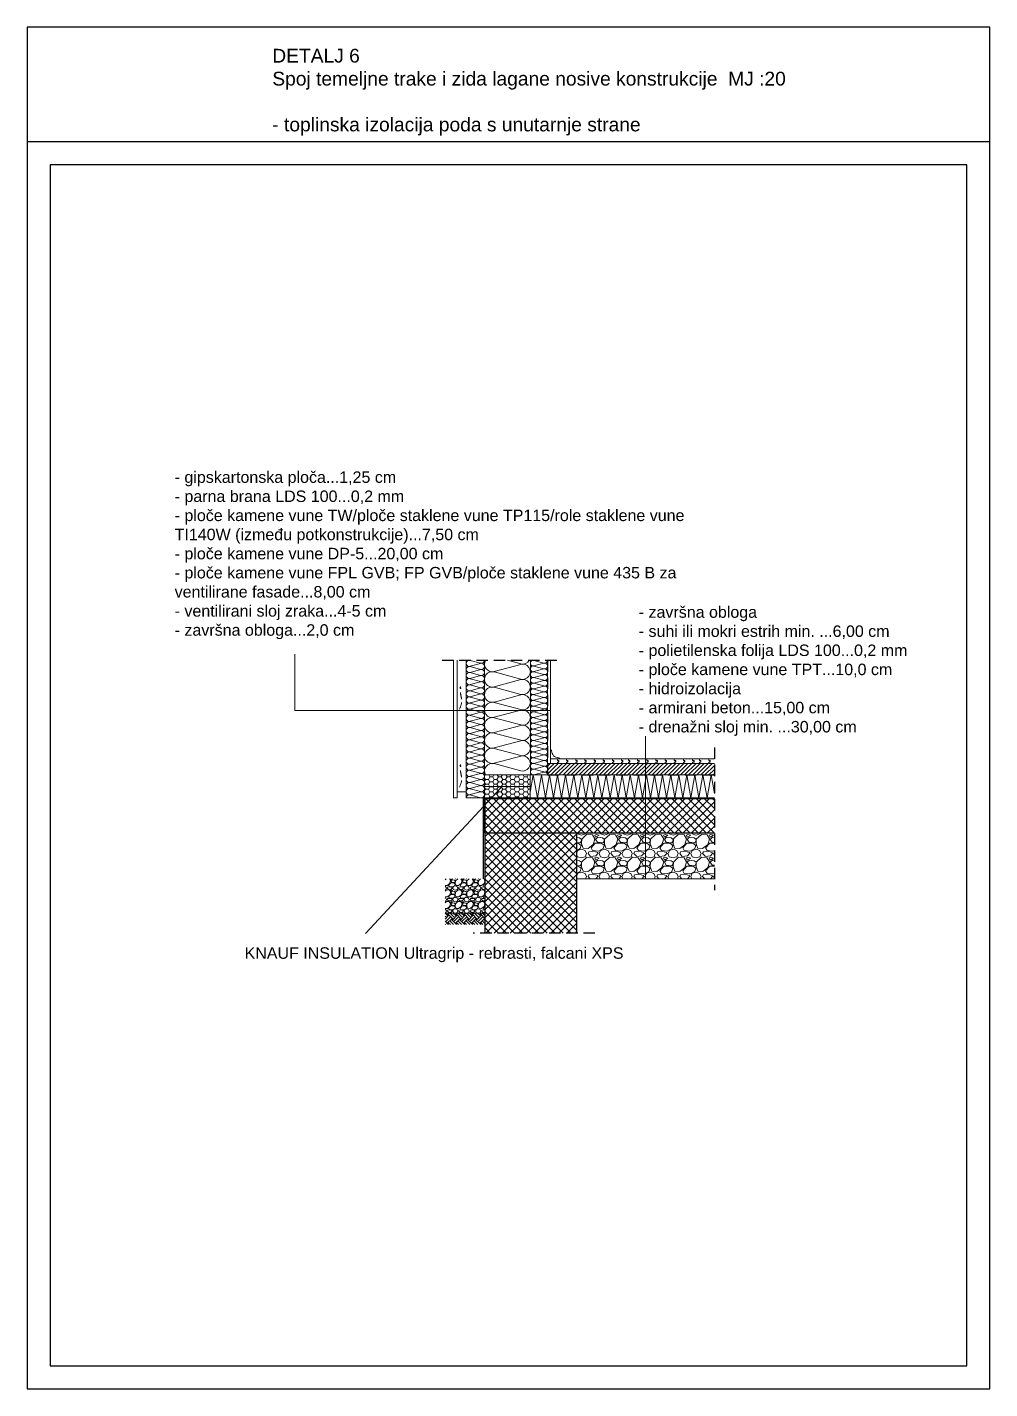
# Model space of a CAD drawing. Header units: inches. Extents: x 2845 to 78208, y 637 to 2211.
# Drawn here: x 4036.7 to 4246.7, y 637.2 to 934.2 of the extents above; entities that cross this region are included whole.
import ezdxf

# ---------------------------------------------------------------- set-up
doc = ezdxf.new("R2010")
doc.units = ezdxf.units.IN
doc.header["$MEASUREMENT"] = 0
doc.linetypes.add('DASHED', pattern=[0.75, 0.5, -0.25])
doc.layers.add('slojevi', color=150, linetype='Continuous')
doc.styles.get("Standard").update_dxf_attribs({"font": 'arial.ttf'})

msp = doc.modelspace()

# ---------------------------------------------------------------- hatches: boundary and pattern name
at = {"lineweight": 0}
h = msp.add_hatch(dxfattribs=at)
h.set_pattern_fill('ANSI31', color=256, scale=5)
h.set_pattern_definition([(45, (3472.56036, 768.89006), (-0.44194174, 0.44194174), [])])
h.paths.add_polyline_path([(4150.2, 773.59), (4150.2, 771.09), (4186.6, 771.09), (4186.6, 773.59)])
at = {"lineweight": 15}
h = msp.add_hatch(dxfattribs=at)
h.set_pattern_fill('HONEY', color=30, scale=5)
h.set_pattern_definition([(0, (802.924, 194.20557), (0.9375, 0.54126588), [0.625, -1.25]), (120, (802.924, 194.20557), (-0.9375, 0.54126588), [0.625, -1.25]), (60, (802.924, 194.20557), (2e-16, 1.082531755), [-1.25, 0.625])])
h.paths.add_polyline_path([(4146.43, 771.09), (4144.45, 771.09), (4136.45, 771.09), (4136.45, 768.59), (4146.43, 768.59)])
h.paths.add_polyline_path([(4146.43, 768.59), (4136.45, 768.59), (4136.45, 765.94, -0.414214), (4136.6, 766.09), (4146.43, 766.09)])
h = msp.add_hatch(color=256)
h.dxf.hatch_style = 1
h.paths.add_polyline_path([(4136.6, 760.94), (4136.45, 760.94), (4136.45, 758.44), (4136.6, 758.44)])
h.paths.add_polyline_path([(4136.6, 765.94), (4136.45, 765.94), (4136.45, 763.44), (4136.6, 763.44)])
h.paths.add_polyline_path([(4141.6, 766.09), (4139.1, 766.09), (4139.1, 765.94), (4141.6, 765.94)])
h.paths.add_polyline_path([(4146.6, 766.09), (4144.1, 766.09), (4144.1, 765.94), (4146.6, 765.94)])
h.paths.add_polyline_path([(4151.6, 766.09), (4149.1, 766.09), (4149.1, 765.94), (4151.6, 765.94)])
h.paths.add_polyline_path([(4156.6, 766.09), (4154.1, 766.09), (4154.1, 765.94), (4156.6, 765.94)])
at = {"lineweight": 0}
h = msp.add_hatch(dxfattribs=at)
h.set_pattern_fill('ANSI37', color=256, scale=10)
h.set_pattern_definition([(45, (3472.5604, 768.89), (-0.8838835, 0.8838835), []), (135, (3472.5604, 768.89), (-0.8838835, -0.8838835), [])])
h.paths.add_polyline_path([(4186.6, 765.94), (4136.6, 765.94), (4136.6, 758.44), (4186.6, 758.44)])
h.paths.add_polyline_path([(4156.6, 758.44), (4136.6, 758.44), (4136.6, 736.6), (4156.6, 736.6)])
h = msp.add_hatch(color=256)
h.dxf.hatch_style = 1
h.paths.add_polyline_path([(4161.6, 766.09), (4159.1, 766.09), (4159.1, 765.94), (4161.6, 765.94)])
h.paths.add_polyline_path([(4166.6, 766.09), (4164.1, 766.09), (4164.1, 765.94), (4166.6, 765.94)])
h.paths.add_polyline_path([(4171.6, 766.09), (4169.1, 766.09), (4169.1, 765.94), (4171.6, 765.94)])
h = msp.add_hatch(color=256)
h.dxf.hatch_style = 1
h.paths.add_polyline_path([(4174.1, 766.09), (4174.1, 765.94), (4176.6, 765.94), (4176.6, 766.09)])
h.paths.add_polyline_path([(4181.6, 765.94), (4181.6, 766.09), (4179.1, 766.09), (4179.1, 765.94)])
h.paths.add_polyline_path([(4184.1, 766.09), (4184.1, 765.94), (4186.6, 765.94), (4186.6, 766.09)])
h = msp.add_hatch(dxfattribs=at)
h.set_pattern_fill('GRAVEL', color=256, scale=5)
h.set_pattern_definition([(228.01279, (3476.16036, 773.89006), (-40, -45), [0.67268, -66.59544]), (184.96974, (3475.71036, 773.39006), (60, 5), [1.15434, -114.279624]), (132.510447, (3474.56036, 773.29006), (50, -55), [0.81394, -80.580163]), (267.27369, (3472.61036, 772.04006), (5, 100), [1.05119, -104.06779]), (292.833654, (3472.56036, 770.99006), (-25, 60), [1.030775, -102.046866]), (357.27369, (3472.96036, 770.04006), (-100, 5), [1.05119, -104.06779]), (37.69424, (3474.01036, 769.99006), (-65, -50), [1.390145, -137.624243]), (72.255328, (3475.11036, 770.84006), (35, 110), [1.31244, -129.931607]), (121.429566, (3475.51036, 772.09006), (-40, 65), [1.05475, -104.420366]), (175.23636, (3474.96036, 772.99006), (55, -5), [1.20416, -59.003813]), (222.397438, (3473.76036, 773.09006), (-60, -55), [1.55724, -154.166875]), (138.814075, (3477.56036, 771.99006), (-35, 30), [0.531505, -52.619224]), (171.469234, (3477.16036, 772.34006), (65, -10), [1.011185, -100.107557]), (225, (3476.1604, 772.49), (-6e-16, -5), [0.707105, -6.363963]), (203.19859, (3475.81036, 773.09006), (25, 10), [0.38079, -37.698076]), (291.80141, (3475.4604, 772.9401), (-5, 15), [0.538515, -26.38731]), (30.96376, (3475.6604, 772.4401), (15, 10), [0.874645, -28.280114]), (161.56505, (3476.4104, 772.89), (10, -5), [0.632455, -15.178933]), (16.38954, (3472.56036, 772.94006), (50, 15), [0.886, -87.714226]), (70.346176, (3473.41036, 773.19006), (-20, -55), [0.743305, -73.58704]), (293.19859, (3476.41036, 773.89006), (-10, 25), [0.761575, -37.31729]), (343.61046, (3476.71036, 773.19006), (-50, 15), [0.886, -87.714226]), (339.443955, (3472.56036, 769.84006), (-25, 10), [0.8544, -41.86562]), (294.77514, (3473.36036, 769.54006), (-25, 55), [0.71589, -70.873215]), (66.80141, (3476.46036, 768.89006), (10, 25), [0.761575, -37.31729]), (17.354025, (3476.76036, 769.59006), (-65, -20), [0.838155, -82.977118]), (69.443955, (3474.01036, 768.89006), (-10, -25), [0.4272, -42.29282]), (101.30993, (3476.1604, 768.8901), (-5, 20), [0.25495, -25.240148]), (165.96376, (3476.1104, 769.14), (15, -5), [1.030775, -19.584753]), (186.009006, (3475.11036, 769.39006), (50, 5), [0.95525, -94.569616]), (303.69007, (3475.6604, 771.99), (-5, 10), [0.72111, -17.306646]), (353.157227, (3476.06036, 771.39006), (85, -10), [1.25897, -124.637813]), (60.945396, (3477.31036, 771.24006), (-20, -35), [0.51478, -50.96337]), (90, (3477.5604, 771.69), (-5, 5), [0.3, -4.7]), (120.25644, (3475.01036, 769.54006), (20, -35), [0.69462, -68.7676]), (48.01279, (3474.66036, 770.14006), (40, 45), [1.34536, -65.92276]), (0, (3475.5604, 771.14), (5, 5), [1.3, -3.7]), (325.304846, (3476.86036, 771.14006), (50, -35), [0.79057, -78.26637]), (254.0546, (3477.51036, 770.69006), (-5, -20), [0.72801, -35.67254]), (207.645975, (3477.31036, 769.99006), (-95, -50), [1.185325, -117.34737]), (175.42608, (3476.26036, 769.44006), (-65, 5), [1.253995, -124.145367])])
h.paths.add_polyline_path([(4156.6, 758.44), (4156.6, 748.44), (4186.6, 748.44), (4186.6, 758.44)])
h = msp.add_hatch(dxfattribs=at)
h.set_pattern_fill('GRAVEL', color=256, scale=2.5)
h.set_pattern_definition([(228.012788, (3474.36036, 771.39006), (-20, -22.5), [0.33634, -33.29772]), (184.96974, (3474.13536, 771.14006), (30, 2.5), [0.57717, -57.139812]), (132.510447, (3473.56036, 771.09006), (25, -27.5), [0.40697, -40.2900815]), (267.27369, (3472.58536, 770.46506), (2.5, 50), [0.525595, -52.033895]), (292.833654, (3472.56036, 769.94006), (-12.5, 30), [0.5153875, -51.023433]), (357.27369, (3472.76036, 769.46506), (-50, 2.5), [0.525595, -52.033895]), (37.69424, (3473.28536, 769.44006), (-32.5, -25), [0.6950725, -68.812121]), (72.255328, (3473.83536, 769.86506), (17.5, 55), [0.65622, -64.965804]), (121.429566, (3474.03536, 770.49006), (-20, 32.5), [0.527375, -52.210183]), (175.23636, (3473.76036, 770.94006), (27.5, -2.5), [0.60208, -29.501906]), (222.397438, (3473.16036, 770.99006), (-30, -27.5), [0.77862, -77.0834375]), (138.814075, (3475.06036, 770.44006), (-17.5, 15), [0.2657525, -26.309612]), (171.469234, (3474.86036, 770.61506), (32.5, -5), [0.5055925, -50.0537785]), (225, (3474.3604, 770.69), (-3e-16, -2.5), [0.3535525, -3.181981]), (203.19859, (3474.18536, 770.99006), (12.5, 5), [0.190395, -18.849038]), (291.80141, (3474.01036, 770.91506), (-2.5, 7.5), [0.2692575, -13.1936545]), (30.96376, (3474.11036, 770.66506), (7.5, 5), [0.4373225, -14.140057]), (161.56505, (3474.4854, 770.89006), (5, -2.5), [0.3162275, -7.589467]), (16.38954, (3472.56036, 770.91506), (25, 7.5), [0.443, -43.857113]), (70.346176, (3472.98536, 771.04006), (-10, -27.5), [0.3716525, -36.793519]), (293.19859, (3474.48536, 771.39006), (-5, 12.5), [0.3807875, -18.658645]), (343.61046, (3474.63536, 771.04006), (-25, 7.5), [0.443, -43.857113]), (339.443955, (3472.56036, 769.36506), (-12.5, 5), [0.4272, -20.932809]), (294.77514, (3472.96036, 769.21506), (-12.5, 27.5), [0.357945, -35.436608]), (66.80141, (3474.51036, 768.89006), (5, 12.5), [0.3807875, -18.658645]), (17.354025, (3474.66036, 769.24006), (-32.5, -10), [0.4190775, -41.488559]), (69.443955, (3473.28536, 768.89006), (-5, -12.5), [0.2136, -21.146409]), (101.30993, (3474.36036, 768.89006), (-2.5, 10), [0.127475, -12.620074]), (165.96376, (3474.33536, 769.01506), (7.5, -2.5), [0.5153875, -9.792377]), (186.009006, (3473.83536, 769.14006), (25, 2.5), [0.477625, -47.284808]), (303.69007, (3474.11036, 770.44006), (-2.5, 5), [0.360555, -8.653323]), (353.157227, (3474.31036, 770.14006), (42.5, -5), [0.629485, -62.3189066]), (60.945396, (3474.93536, 770.06506), (-10, -17.5), [0.25739, -25.481685]), (90, (3475.0604, 770.29), (-2.5, 2.5), [0.15, -2.35]), (120.256437, (3473.78536, 769.21506), (10, -17.5), [0.34731, -34.3838]), (48.012788, (3473.61036, 769.51506), (20, 22.5), [0.67268, -32.96138]), (0, (3474.0604, 770.015), (2.5, 2.5), [0.65, -1.85]), (325.304846, (3474.71036, 770.01506), (25, -17.5), [0.395285, -39.133186]), (254.054604, (3475.03536, 769.79006), (-2.5, -10), [0.364005, -17.83627]), (207.645975, (3474.93536, 769.44006), (-47.5, -25), [0.5926625, -58.6736855]), (175.426079, (3474.41036, 769.16506), (-32.5, 2.5), [0.6269975, -62.0726835])])
h.paths.add_polyline_path([(4136.6, 748.44), (4127.84, 748.44), (4127.84, 740.94), (4136.6, 740.94)])
h = msp.add_hatch(dxfattribs=at)
h.set_pattern_fill('EARTH', color=256, scale=5, angle=45)
h.set_pattern_definition([(45, (3472.5604, 768.89), (1e-16, 1.767767), [1.25, -1.25]), (45, (3472.2289, 769.2215), (1e-16, 1.767767), [1.25, -1.25]), (45, (3471.8975, 769.553), (1e-16, 1.767767), [1.25, -1.25]), (135, (3471.8975, 769.774), (-1.767767, 2e-16), [1.25, -1.25]), (135, (3472.2289, 770.1054), (-1.767767, 2e-16), [1.25, -1.25]), (135, (3472.5604, 770.4369), (-1.767767, 2e-16), [1.25, -1.25])])
h.paths.add_polyline_path([(4136.6, 740.94), (4127.84, 740.94), (4127.84, 738.44), (4136.6, 738.44)])

# ---------------------------------------------------------------- linework, layer by layer
for p, q in [((4036.69, 934.18), (4036.69, 637.18)), ((4246.69, 934.18), (4036.69, 934.18)), ((4246.69, 637.18), (4246.69, 934.18)), ((4246.69, 909.18), (4036.69, 909.18)), ((4041.69, 904.18), (4041.69, 642.18)), ((4241.69, 904.18), (4041.69, 904.18)), ((4241.69, 642.18), (4241.69, 904.18)), ((4136.45, 765.94), (4136.6, 765.94)), ((4136.45, 763.44), (4136.6, 763.44)), ((4139.1, 765.94), (4139.1, 766.09)), ((4141.6, 765.94), (4141.6, 766.09)), ((4144.1, 765.94), (4144.1, 766.09)), ((4146.6, 765.94), (4146.6, 766.09)), ((4149.1, 765.94), (4149.1, 766.09)), ((4151.6, 765.94), (4151.6, 766.09)), ((4154.1, 765.94), (4154.1, 766.09)), ((4156.6, 765.94), (4156.6, 766.09)), ((4159.1, 765.94), (4159.1, 766.09)), ((4161.6, 765.94), (4161.6, 766.09)), ((4164.1, 765.94), (4164.1, 766.09)), ((4166.6, 765.94), (4166.6, 766.09)), ((4169.1, 765.94), (4169.1, 766.09)), ((4171.6, 765.94), (4171.6, 766.09)), ((4174.1, 765.94), (4174.1, 766.09)), ((4176.6, 765.94), (4176.6, 766.09)), ((4179.1, 765.94), (4179.1, 766.09)), ((4181.6, 765.94), (4181.6, 766.09)), ((4184.1, 765.94), (4184.1, 766.09)), ((4136.45, 760.94), (4136.6, 760.94)), ((4041.69, 642.18), (4241.69, 642.18)), ((4036.69, 637.18), (4246.69, 637.18))]:
    msp.add_line(p, q)
for p, q in [((4095.05, 785.13), (4095.05, 797.4)), ((4129.7, 766.09), (4129.7, 796.09)), ((4130.45, 766.09), (4130.45, 796.09)), ((4132.45, 766.09), (4132.45, 796.09)), ((4150.2, 771.09), (4150.2, 796.09)), ((4150.83, 773.59), (4150.83, 796.09)), ((4131.24, 790.39), (4131.09, 789.98)), ((4131.24, 790.39), (4131.31, 789.95)), ((4150.83, 785.13), (4095.05, 785.13)), ((4171.6, 748.44), (4171.6, 779.52)), ((4131.24, 773.38), (4131.09, 772.97)), ((4131.24, 773.38), (4131.31, 772.95)), ((4150.2, 773.59), (4186.6, 773.59)), ((4150.83, 774.59), (4166.34, 774.59)), ((4150.83, 773.59), (4150.83, 774.59)), ((4152.34, 774.59), (4152.34, 774.24)), ((4152.34, 774.24), (4152.64, 774.24)), ((4152.34, 773.89), (4152.34, 773.59)), ((4152.34, 773.89), (4152.64, 773.89)), ((4152.59, 773.89), (4152.59, 774.24)), ((4152.64, 773.89), (4152.64, 774.24)), ((4154.34, 774.59), (4154.34, 774.24)), ((4154.34, 774.24), (4154.64, 774.24)), ((4154.34, 773.89), (4154.64, 773.89)), ((4154.34, 773.89), (4154.34, 773.59)), ((4154.59, 773.89), (4154.59, 774.24)), ((4154.64, 773.89), (4154.64, 774.24)), ((4156.34, 774.59), (4156.34, 774.24)), ((4156.34, 774.24), (4156.64, 774.24)), ((4156.34, 773.89), (4156.64, 773.89)), ((4156.34, 773.89), (4156.34, 773.59)), ((4156.59, 773.89), (4156.59, 774.24)), ((4156.64, 773.89), (4156.64, 774.24)), ((4158.34, 774.59), (4158.34, 774.24)), ((4158.34, 774.24), (4158.64, 774.24)), ((4158.34, 773.89), (4158.34, 773.59)), ((4158.34, 773.89), (4158.64, 773.89)), ((4158.59, 773.89), (4158.59, 774.24)), ((4158.64, 773.89), (4158.64, 774.24)), ((4160.34, 774.59), (4160.34, 774.24)), ((4160.34, 774.24), (4160.64, 774.24)), ((4160.34, 773.89), (4160.64, 773.89)), ((4160.34, 773.89), (4160.34, 773.59)), ((4160.59, 773.89), (4160.59, 774.24)), ((4160.64, 773.89), (4160.64, 774.24)), ((4162.34, 774.59), (4162.34, 774.24)), ((4162.34, 774.24), (4162.64, 774.24)), ((4162.34, 773.89), (4162.34, 773.59)), ((4162.34, 773.89), (4162.64, 773.89)), ((4162.59, 773.89), (4162.59, 774.24)), ((4162.64, 773.89), (4162.64, 774.24)), ((4164.34, 774.59), (4164.34, 774.24)), ((4164.34, 774.24), (4164.64, 774.24)), ((4164.34, 773.89), (4164.34, 773.59)), ((4164.34, 773.89), (4164.64, 773.89)), ((4164.59, 773.89), (4164.59, 774.24)), ((4164.64, 773.89), (4164.64, 774.24)), ((4166.34, 774.59), (4166.34, 774.24)), ((4166.34, 774.59), (4181.86, 774.59)), ((4166.34, 774.24), (4166.64, 774.24)), ((4166.34, 773.89), (4166.64, 773.89)), ((4166.34, 773.89), (4166.34, 773.59)), ((4166.59, 773.89), (4166.59, 774.24)), ((4166.64, 773.89), (4166.64, 774.24)), ((4167.86, 774.59), (4167.86, 774.24)), ((4167.86, 774.24), (4168.16, 774.24)), ((4167.86, 773.89), (4167.86, 773.59)), ((4167.86, 773.89), (4168.16, 773.89)), ((4168.11, 773.89), (4168.11, 774.24)), ((4168.16, 773.89), (4168.16, 774.24)), ((4169.86, 774.59), (4169.86, 774.24)), ((4169.86, 774.24), (4170.16, 774.24)), ((4169.86, 773.89), (4170.16, 773.89)), ((4169.86, 773.89), (4169.86, 773.59)), ((4170.11, 773.89), (4170.11, 774.24)), ((4170.16, 773.89), (4170.16, 774.24)), ((4171.86, 774.59), (4171.86, 774.24)), ((4171.86, 774.24), (4172.16, 774.24)), ((4171.86, 773.89), (4172.16, 773.89)), ((4171.86, 773.89), (4171.86, 773.59)), ((4172.11, 773.89), (4172.11, 774.24)), ((4172.16, 773.89), (4172.16, 774.24)), ((4173.86, 774.59), (4173.86, 774.24)), ((4173.86, 774.24), (4174.16, 774.24)), ((4173.86, 773.89), (4173.86, 773.59)), ((4173.86, 773.89), (4174.16, 773.89)), ((4174.11, 773.89), (4174.11, 774.24)), ((4174.16, 773.89), (4174.16, 774.24)), ((4175.86, 774.59), (4175.86, 774.24)), ((4175.86, 774.24), (4176.16, 774.24)), ((4175.86, 773.89), (4176.16, 773.89)), ((4175.86, 773.89), (4175.86, 773.59)), ((4176.11, 773.89), (4176.11, 774.24)), ((4176.16, 773.89), (4176.16, 774.24)), ((4177.86, 774.59), (4177.86, 774.24)), ((4177.86, 774.24), (4178.16, 774.24)), ((4177.86, 773.89), (4177.86, 773.59)), ((4177.86, 773.89), (4178.16, 773.89)), ((4178.11, 773.89), (4178.11, 774.24)), ((4178.16, 773.89), (4178.16, 774.24)), ((4179.86, 774.59), (4179.86, 774.24)), ((4179.86, 774.24), (4180.16, 774.24)), ((4179.86, 773.89), (4179.86, 773.59)), ((4179.86, 773.89), (4180.16, 773.89)), ((4180.11, 773.89), (4180.11, 774.24)), ((4180.16, 773.89), (4180.16, 774.24)), ((4181.86, 774.59), (4181.86, 774.24)), ((4181.86, 774.59), (4186.6, 774.59)), ((4181.86, 774.24), (4182.16, 774.24)), ((4181.86, 773.89), (4182.16, 773.89)), ((4181.86, 773.89), (4181.86, 773.59)), ((4182.11, 773.89), (4182.11, 774.24)), ((4182.16, 773.89), (4182.16, 774.24)), ((4183.38, 774.59), (4183.38, 774.24)), ((4183.38, 774.24), (4183.68, 774.24)), ((4183.38, 773.89), (4183.38, 773.59)), ((4183.38, 773.89), (4183.68, 773.89)), ((4183.63, 773.89), (4183.63, 774.24)), ((4183.68, 773.89), (4183.68, 774.24)), ((4185.38, 774.59), (4185.38, 774.24)), ((4185.38, 774.24), (4185.68, 774.24)), ((4185.38, 773.89), (4185.68, 773.89)), ((4185.38, 773.89), (4185.38, 773.59)), ((4185.63, 773.89), (4185.63, 774.24)), ((4185.68, 773.89), (4185.68, 774.24)), ((4136.45, 765.94), (4136.45, 771.09)), ((4146.45, 771.09), (4136.45, 771.09)), ((4146.43, 766.09), (4146.43, 771.09)), ((4146.45, 771.09), (4186.6, 771.09)), ((4140.09, 768.34), (4110.46, 736.46)), ((4129.7, 766.09), (4130.45, 766.09)), ((4132.45, 766.09), (4136.45, 766.09)), ((4136.45, 758.44), (4136.45, 765.94)), ((4136.6, 766.09), (4186.6, 766.09)), ((4156.6, 748.44), (4186.6, 748.44)), ((4136.6, 740.94), (4127.84, 740.94))]:
    msp.add_line(p, q, dxfattribs=at)
at = {"linetype": 'DASHED', "ltscale": 5}
for p, q in [((4127.2, 796.09), (4153.33, 796.09)), ((4186.6, 777.09), (4186.6, 745.94)), ((4160.53, 736.6), (4134.01, 736.6))]:
    msp.add_line(p, q, dxfattribs=at)
at = {"color": 94, "lineweight": 15}
for p, q in [((4133.29, 796.07), (4135.61, 795.45)), ((4141.45, 796.09), (4144.35, 795.32)), ((4147.24, 796.07), (4149.41, 795.49)), ((4135.61, 795.4), (4133.29, 794.78)), ((4133.29, 794.74), (4135.61, 794.11)), ((4135.61, 794.07), (4133.29, 793.45)), ((4133.29, 793.4), (4135.61, 792.78)), ((4144.35, 795.2), (4138.55, 793.65)), ((4138.55, 793.54), (4144.35, 791.98)), ((4149.41, 795.45), (4147.24, 794.86)), ((4147.24, 794.82), (4149.41, 794.24)), ((4149.41, 794.2), (4147.24, 793.61)), ((4147.24, 793.57), (4149.41, 792.99)), ((4135.61, 792.74), (4133.29, 792.11)), ((4133.29, 792.07), (4135.61, 791.45)), ((4135.61, 791.4), (4133.29, 790.78)), ((4133.29, 790.74), (4135.61, 790.11)), ((4135.61, 790.07), (4133.29, 789.45)), ((4144.35, 791.87), (4138.55, 790.32)), ((4138.55, 790.2), (4144.35, 788.65)), ((4149.41, 792.95), (4147.24, 792.36)), ((4147.24, 792.32), (4149.41, 791.74)), ((4149.41, 791.7), (4147.24, 791.11)), ((4147.24, 791.07), (4149.41, 790.49)), ((4149.41, 790.45), (4147.24, 789.86)), ((4133.29, 789.4), (4135.61, 788.78)), ((4135.61, 788.74), (4133.29, 788.11)), ((4133.29, 788.07), (4135.61, 787.45)), ((4135.61, 787.4), (4133.29, 786.78)), ((4144.35, 788.54), (4138.55, 786.98)), ((4147.24, 789.82), (4149.41, 789.24)), ((4149.41, 789.2), (4147.24, 788.61)), ((4147.24, 788.57), (4149.41, 787.99)), ((4149.41, 787.95), (4147.24, 787.36)), ((4147.24, 787.32), (4149.41, 786.74)), ((4133.29, 786.74), (4135.61, 786.11)), ((4135.61, 786.07), (4133.29, 785.45)), ((4133.29, 785.4), (4135.61, 784.78)), ((4135.61, 784.74), (4133.29, 784.11)), ((4138.55, 786.87), (4144.35, 785.32)), ((4138.55, 783.65), (4144.35, 785.2)), ((4149.41, 786.7), (4147.24, 786.11)), ((4147.24, 786.07), (4149.41, 785.49)), ((4149.41, 785.45), (4147.24, 784.86)), ((4147.24, 784.82), (4149.41, 784.24)), ((4149.41, 784.2), (4147.24, 783.61)), ((4133.29, 784.07), (4135.61, 783.45)), ((4135.61, 783.4), (4133.29, 782.78)), ((4133.29, 782.74), (4135.61, 782.11)), ((4135.61, 782.07), (4133.29, 781.45)), ((4133.29, 781.4), (4135.61, 780.78)), ((4138.55, 783.54), (4144.35, 781.98)), ((4144.35, 781.87), (4138.55, 780.32)), ((4147.24, 783.57), (4149.41, 782.99)), ((4149.41, 782.95), (4147.24, 782.36)), ((4147.24, 782.32), (4149.41, 781.74)), ((4149.41, 781.7), (4147.24, 781.11)), ((4135.61, 780.74), (4133.29, 780.11)), ((4133.29, 780.07), (4135.61, 779.45)), ((4135.61, 779.4), (4133.29, 778.78)), ((4133.29, 778.74), (4135.61, 778.11)), ((4138.55, 780.2), (4144.35, 778.65)), ((4144.35, 778.54), (4138.55, 776.98)), ((4147.24, 781.07), (4149.41, 780.49)), ((4149.41, 780.45), (4147.24, 779.86)), ((4147.24, 779.82), (4149.41, 779.24)), ((4149.41, 779.2), (4147.24, 778.61)), ((4147.24, 778.57), (4149.41, 777.99)), ((4135.61, 778.07), (4133.29, 777.45)), ((4133.29, 777.4), (4135.61, 776.78)), ((4135.61, 776.74), (4133.29, 776.11)), ((4133.29, 776.07), (4135.61, 775.45)), ((4135.61, 775.4), (4133.29, 774.78)), ((4138.55, 776.87), (4144.35, 775.32)), ((4138.55, 773.65), (4144.35, 775.2)), ((4149.41, 777.95), (4147.24, 777.36)), ((4147.24, 777.32), (4149.41, 776.74)), ((4149.41, 776.7), (4147.24, 776.11)), ((4147.24, 776.07), (4149.41, 775.49)), ((4149.41, 775.45), (4147.24, 774.86)), ((4133.29, 774.74), (4135.61, 774.11)), ((4135.61, 774.07), (4133.29, 773.45)), ((4133.29, 773.4), (4135.61, 772.78)), ((4135.61, 772.74), (4133.29, 772.11)), ((4138.55, 773.54), (4144.35, 771.98)), ((4147.24, 774.82), (4149.41, 774.24)), ((4149.41, 774.2), (4147.24, 773.61)), ((4147.24, 773.57), (4149.41, 772.99)), ((4149.41, 772.95), (4147.24, 772.36)), ((4147.24, 772.32), (4149.41, 771.74)), ((4133.29, 772.07), (4135.61, 771.45)), ((4135.61, 771.4), (4133.29, 770.78)), ((4133.29, 770.74), (4135.61, 770.11)), ((4135.61, 770.07), (4133.29, 769.45)), ((4133.29, 769.4), (4135.61, 768.78)), ((4146.43, 767.34), (4147.1, 771.09)), ((4147.1, 771.09), (4147.98, 766.09)), ((4149.41, 771.7), (4147.24, 771.11)), ((4147.98, 766.09), (4148.86, 771.09)), ((4148.86, 771.09), (4149.74, 766.09)), ((4149.74, 766.09), (4150.62, 771.09)), ((4150.62, 771.09), (4151.5, 766.09)), ((4151.5, 766.09), (4152.39, 771.09)), ((4152.39, 771.09), (4153.27, 766.09)), ((4153.27, 766.09), (4154.15, 771.09)), ((4154.15, 771.09), (4155.03, 766.09)), ((4155.03, 766.09), (4155.91, 771.09)), ((4155.91, 771.09), (4156.79, 766.09)), ((4156.79, 766.09), (4157.68, 771.09)), ((4157.68, 771.09), (4158.56, 766.09)), ((4158.56, 766.09), (4159.44, 771.09)), ((4159.44, 771.09), (4160.32, 766.09)), ((4160.32, 766.09), (4161.2, 771.09)), ((4161.2, 771.09), (4162.08, 766.09)), ((4162.08, 766.09), (4162.97, 771.09)), ((4162.97, 771.09), (4163.85, 766.09)), ((4163.85, 766.09), (4164.73, 771.09)), ((4164.73, 771.09), (4165.61, 766.09)), ((4165.61, 766.09), (4166.49, 771.09)), ((4166.49, 771.09), (4167.37, 766.09)), ((4167.37, 766.09), (4168.26, 771.09)), ((4168.26, 771.09), (4169.14, 766.09)), ((4169.14, 766.09), (4170.02, 771.09)), ((4170.02, 771.09), (4170.9, 766.09)), ((4170.9, 766.09), (4171.78, 771.09)), ((4171.78, 771.09), (4172.66, 766.09)), ((4172.66, 766.09), (4173.55, 771.09)), ((4173.55, 771.09), (4174.43, 766.09)), ((4174.43, 766.09), (4175.31, 771.09)), ((4175.31, 771.09), (4176.19, 766.09)), ((4176.19, 766.09), (4177.07, 771.09)), ((4177.07, 771.09), (4177.95, 766.09)), ((4177.95, 766.09), (4178.83, 771.09)), ((4178.83, 771.09), (4179.72, 766.09)), ((4179.72, 766.09), (4180.6, 771.09)), ((4180.6, 771.09), (4181.48, 766.09)), ((4181.48, 766.09), (4182.36, 771.09)), ((4182.36, 771.09), (4183.24, 766.09)), ((4183.24, 766.09), (4184.12, 771.09)), ((4184.12, 771.09), (4185.01, 766.09)), ((4185.01, 766.09), (4185.89, 771.09)), ((4185.89, 771.09), (4186.6, 767.05)), ((4135.61, 768.74), (4133.29, 768.11)), ((4133.29, 768.07), (4135.61, 767.45)), ((4135.61, 767.4), (4133.29, 766.78)), ((4133.29, 766.74), (4135.61, 766.11))]:
    msp.add_line(p, q, dxfattribs=at)
at = {"lineweight": 15}
for p, q in [((4136.45, 771.09), (4136.45, 796.09)), ((4146.45, 771.09), (4146.45, 796.09))]:
    msp.add_line(p, q, dxfattribs=at)
at = {"lineweight": 15, "ltscale": 5}
msp.add_line((4132.45, 767.43), (4130.45, 767.43), dxfattribs=at)
at = {"color": 30, "lineweight": 0}
msp.add_line((4136.45, 768.59), (4146.43, 768.59), dxfattribs=at)
at = {"lineweight": 30}
for p, q in [((4136.6, 736.6), (4136.6, 765.94)), ((4136.6, 765.94), (4186.6, 765.94)), ((4136.45, 758.44), (4186.6, 758.44)), ((4156.6, 736.6), (4156.6, 758.44))]:
    msp.add_line(p, q, dxfattribs=at)
at = {"linetype": 'DASHED', "lineweight": 30, "ltscale": 5}
msp.add_lwpolyline([(4150.2, 796.09), (4150.2, 771.09), (4186.6, 771.09)], dxfattribs=at)
at = {"lineweight": 0}
msp.add_lwpolyline([(4150.83, 776.59, -0.414214), (4151.08, 776.34, 0.414214), (4152.58, 774.84, -0.414214), (4152.83, 774.59), (4150.83, 774.59)], format="xyb", close=True, dxfattribs=at)
at = {"lineweight": 30}
msp.add_lwpolyline([(4136.2, 748.44), (4136.2, 765.94), (4136.45, 766.09), (4136.45, 766.59)], dxfattribs=at)
at = {"color": 94, "lineweight": 15}
for centre, radius, start, end in [((4133.12, 795.43), 0.667, 75.0191, 284.9809), ((4135.78, 796.09), 0.667, 255.0191, 0), ((4138.12, 795.26), 1.67, 150, 284.9809), ((4144.78, 796.93), 1.67, 255.0191, 330), ((4147.08, 795.47), 0.625, 75.0191, 284.9809), ((4149.58, 796.09), 0.625, 255.0191, 0), ((4133.12, 794.09), 0.667, 75.0191, 284.9809), ((4133.12, 792.76), 0.667, 75.0191, 284.9809), ((4135.78, 794.76), 0.667, 255.0191, 104.9809), ((4135.78, 793.43), 0.667, 255.0191, 104.9809), ((4138.12, 791.93), 1.67, 75.0191, 284.9809), ((4144.78, 793.59), 1.67, 255.0191, 104.9809), ((4147.08, 794.22), 0.625, 75.0191, 284.9809), ((4147.08, 792.97), 0.625, 75.0191, 284.9809), ((4149.58, 794.84), 0.625, 255.0191, 104.9809), ((4149.58, 793.59), 0.625, 255.0191, 104.9809), ((4133.12, 791.43), 0.667, 75.0191, 284.9809), ((4133.12, 790.09), 0.667, 75.0191, 284.9809), ((4135.78, 792.09), 0.667, 255.0191, 104.9809), ((4135.78, 790.76), 0.667, 255.0191, 104.9809), ((4135.78, 789.43), 0.667, 255.0191, 104.9809), ((4138.12, 788.59), 1.67, 75.0191, 284.9809), ((4144.78, 790.26), 1.67, 255.0191, 104.9809), ((4147.08, 791.72), 0.625, 75.0191, 284.9809), ((4147.08, 790.47), 0.625, 75.0191, 284.9809), ((4149.58, 792.34), 0.625, 255.0191, 104.9809), ((4149.58, 791.09), 0.625, 255.0191, 104.9809), ((4149.58, 789.84), 0.625, 255.0191, 104.9809), ((4133.12, 788.76), 0.667, 75.0191, 284.9809), ((4133.12, 787.43), 0.667, 75.0191, 284.9809), ((4135.78, 788.09), 0.667, 255.0191, 104.9809), ((4135.78, 786.76), 0.667, 255.0191, 104.9809), ((4144.78, 786.93), 1.67, 255.0191, 104.9809), ((4147.08, 789.22), 0.625, 75.0191, 284.9809), ((4147.08, 787.97), 0.625, 75.0191, 284.9809), ((4147.08, 786.72), 0.625, 75.0191, 284.9809), ((4149.58, 788.59), 0.625, 255.0191, 104.9809), ((4149.58, 787.34), 0.625, 255.0191, 104.9809), ((4133.12, 786.09), 0.667, 75.0191, 284.9809), ((4133.12, 784.76), 0.667, 75.0191, 284.9809), ((4133.12, 783.43), 0.667, 75.0191, 284.9809), ((4135.78, 785.43), 0.667, 255.0191, 104.9809), ((4135.78, 784.09), 0.667, 255.0191, 104.9809), ((4138.12, 785.26), 1.67, 75.0191, 284.9809), ((4144.78, 783.59), 1.67, 255.0191, 104.9809), ((4147.08, 785.47), 0.625, 75.0191, 284.9809), ((4147.08, 784.22), 0.625, 75.0191, 284.9809), ((4149.58, 786.09), 0.625, 255.0191, 104.9809), ((4149.58, 784.84), 0.625, 255.0191, 104.9809), ((4149.58, 783.59), 0.625, 255.0191, 104.9809), ((4133.12, 782.09), 0.667, 75.0191, 284.9809), ((4133.12, 780.76), 0.667, 75.0191, 284.9809), ((4135.78, 782.76), 0.667, 255.0191, 104.9809), ((4135.78, 781.43), 0.667, 255.0191, 104.9809), ((4138.12, 781.93), 1.67, 75.0191, 284.9809), ((4144.78, 780.26), 1.67, 255.0191, 104.9809), ((4147.08, 782.97), 0.625, 75.0191, 284.9809), ((4147.08, 781.72), 0.625, 75.0191, 284.9809), ((4149.58, 782.34), 0.625, 255.0191, 104.9809), ((4149.58, 781.09), 0.625, 255.0191, 104.9809), ((4133.12, 779.43), 0.667, 75.0191, 284.9809), ((4133.12, 778.09), 0.667, 75.0191, 284.9809), ((4135.78, 780.09), 0.667, 255.0191, 104.9809), ((4135.78, 778.76), 0.667, 255.0191, 104.9809), ((4138.12, 778.59), 1.67, 75.0191, 284.9809), ((4144.78, 776.93), 1.67, 255.0191, 104.9809), ((4147.08, 780.47), 0.625, 75.0191, 284.9809), ((4147.08, 779.22), 0.625, 75.0191, 284.9809), ((4147.08, 777.97), 0.625, 75.0191, 284.9809), ((4149.58, 779.84), 0.625, 255.0191, 104.9809), ((4149.58, 778.59), 0.625, 255.0191, 104.9809), ((4133.12, 776.76), 0.667, 75.0191, 284.9809), ((4133.12, 775.43), 0.667, 75.0191, 284.9809), ((4135.78, 777.43), 0.667, 255.0191, 104.9809), ((4135.78, 776.09), 0.667, 255.0191, 104.9809), ((4135.78, 774.76), 0.667, 255.0191, 104.9809), ((4138.12, 775.26), 1.67, 75.0191, 284.9809), ((4144.78, 773.59), 1.67, 255.0191, 104.9809), ((4147.08, 776.72), 0.625, 75.0191, 284.9809), ((4147.08, 775.47), 0.625, 75.0191, 284.9809), ((4149.58, 777.34), 0.625, 255.0191, 104.9809), ((4149.58, 776.09), 0.625, 255.0191, 104.9809), ((4149.58, 774.84), 0.625, 255.0191, 104.9809), ((4133.12, 774.09), 0.667, 75.0191, 284.9809), ((4133.12, 772.76), 0.667, 75.0191, 284.9809), ((4135.78, 773.43), 0.667, 255.0191, 104.9809), ((4135.78, 772.09), 0.667, 255.0191, 104.9809), ((4138.12, 771.93), 1.67, 75.0191, 210), ((4147.08, 774.22), 0.625, 75.0191, 284.9809), ((4147.08, 772.97), 0.625, 75.0191, 284.9809), ((4147.08, 771.72), 0.625, 75.0191, 284.9809), ((4149.58, 773.59), 0.625, 255.0191, 104.9809), ((4149.58, 772.34), 0.625, 255.0191, 104.9809), ((4133.12, 771.43), 0.667, 75.0191, 284.9809), ((4133.12, 770.09), 0.667, 75.0191, 284.9809), ((4133.12, 768.76), 0.667, 75.0191, 284.9809), ((4135.78, 770.76), 0.667, 255.0191, 104.9809), ((4135.78, 769.43), 0.667, 255.0191, 104.9809), ((4149.58, 771.09), 0.625, 0, 104.9809), ((4133.12, 767.43), 0.667, 75.0191, 284.9809), ((4133.12, 766.09), 0.667, 75.0191, 180), ((4135.78, 768.09), 0.667, 255.0191, 104.9809), ((4135.78, 766.76), 0.667, 255.0191, 104.9809)]:
    msp.add_arc(centre, radius, start, end, dxfattribs=at)
at = {"lineweight": 0}
msp.add_arc((4136.6, 765.94), 0.15, 90, 180, dxfattribs=at)
at = {"linetype": 'DASHED', "lineweight": 0, "ltscale": 3}
for points in [[(4131.01, 785.44), (4131.49, 787.28), (4131.24, 788.72), (4131.24, 790.39)], [(4131.01, 768.43), (4131.49, 770.27), (4131.24, 771.71), (4131.24, 773.38)]]:
    msp.add_spline(points, degree=3, dxfattribs=at)

# ---------------------------------------------------------------- texts
at = {"insert": (4090.15, 929.47), "char_height": 3, "attachment_point": 1}
msp.add_mtext_dynamic_manual_height_columns('{\\fArial|b0|i0|c238|p34;DETALJ 6\\PSpoj temeljne trake i zida lagane nosive konstrukcije  MJ :20\\P\\P- toplinska izolacija poda s unutarnje strane}', width=112.2703, gutter_width=1, heights=[0], dxfattribs=at)
at = {"layer": 'slojevi', "char_height": 2.5, "attachment_point": 1}
for s, insert, width in [('{\\C7;- gipskartonska ploča...1,25 cm\\P- parna brana LDS 100...0,2 mm\\P\\C94;- ploče kamene vune TW/\\C46;ploče staklene vune TP115/role staklene vune TI140W \\C94;(između potkonstrukcije)...7,50 cm\\P- ploče kamene vune DP-5...20,00 cm\\P- ploče kamene vune FPL GVB; FP GVB/ploče staklene vune 435 B za \\fArial|b0|i0|c238|p34;        \\fArial|b0|i0|c0|p34;ventilirane fasade...8,00 cm\\P\\C7;- ventilirani sloj zraka...4-5 cm\\P- završna obloga...2,0 cm}', (4068.85, 837.29), 118.517), ('{\\C7;- završna obloga\\P- suhi ili mokri estrih\\fArial|b0|i0|c238|p34; \\fArial|b0|i0|c0|p34;min. \\fArial|b0|i0|c238|p34;...6\\fArial|b0|i0|c0|p34;,00 cm\\P- polietilenska folija LDS 100...0,2 mm\\P\\C94;- ploče kamene vune TPT...10,0 cm\\P\\C7;- hidroizolacija\\P- armirani beton..\\fArial|b0|i0|c238|p34;.\\fArial|b0|i0|c0|p34;15,00 cm\\P- drenažni sloj min. \\fArial|b0|i0|c238|p34;...\\fArial|b0|i0|c0|p34;30,00 cm}', (4170.1, 807.86), 84.3172), ('{\\C30;KNAUF INSULATION Ultragrip - rebrasti, falcani XPS}', (4084.11, 733.48), 86.351)]:
    msp.add_mtext(s, dxfattribs=dict(at, insert=insert, width=width))

doc.saveas('drawing.dxf')
